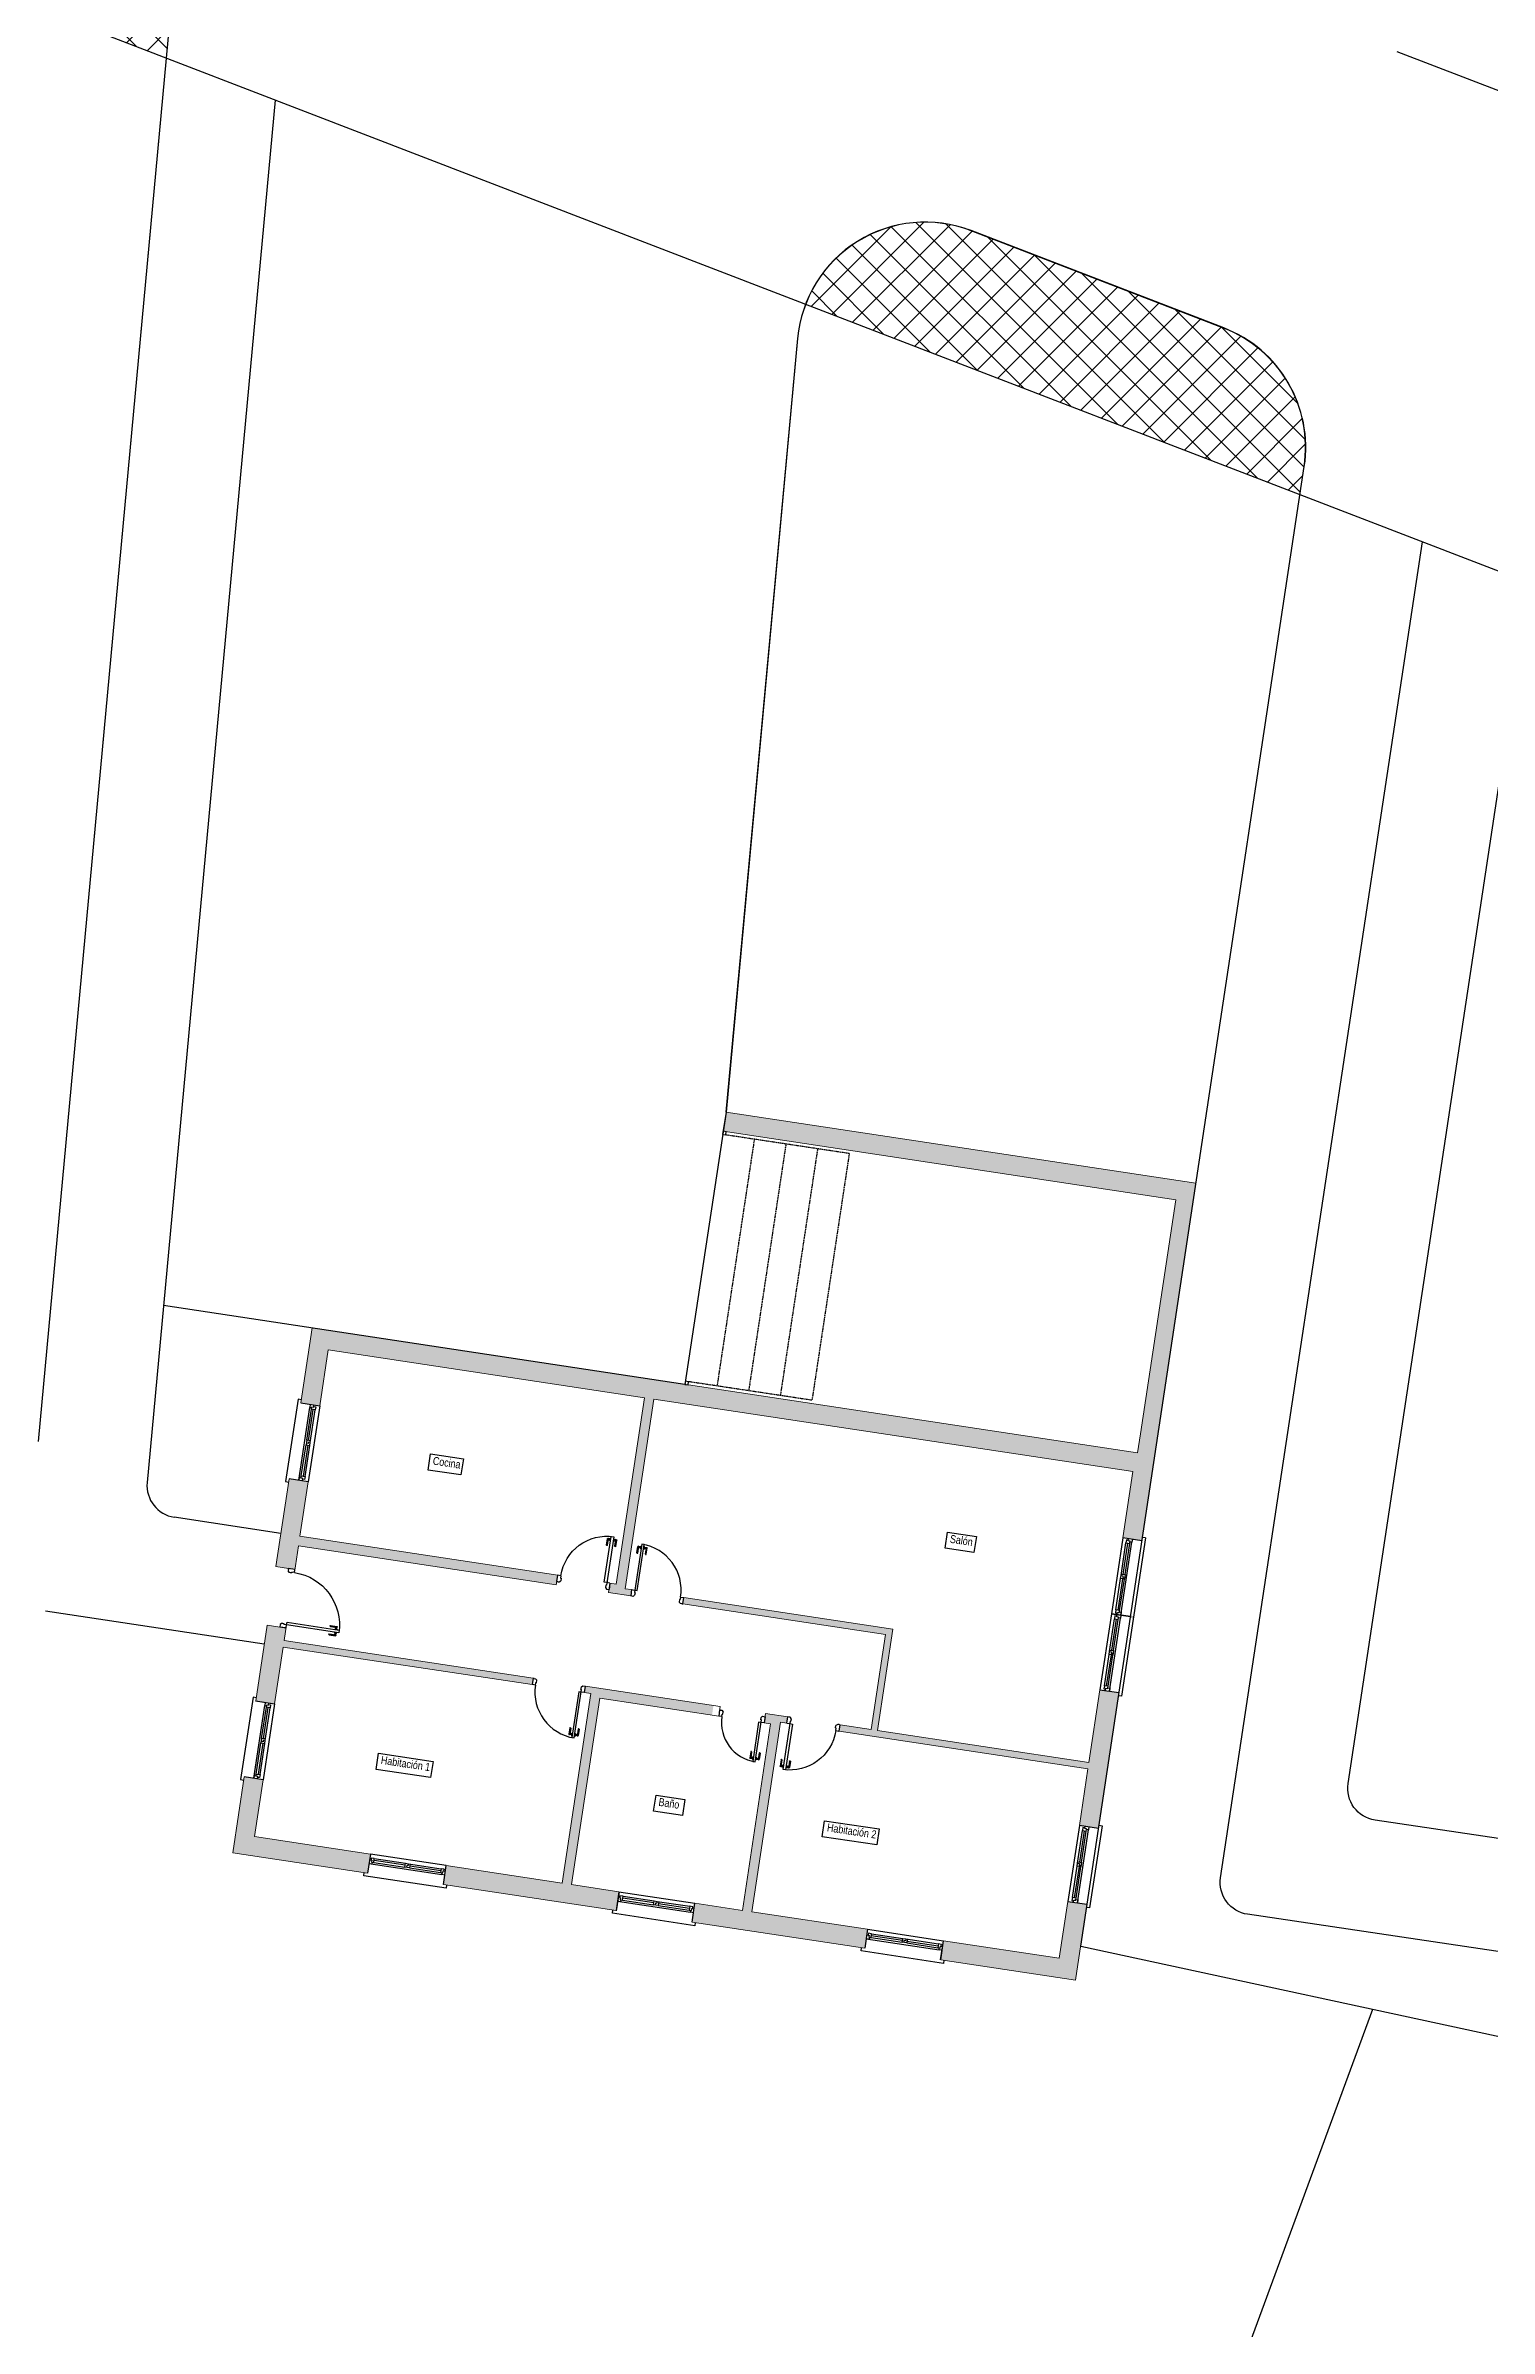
# Model space of a CAD drawing. Header units: millimetres. Extents: x 712192 to 1044287, y 40211 to 168571.
# Drawn here: x 822907 to 839058, y 104117 to 129643 of the extents above; entities that cross this region are included whole.
import ezdxf

# ---------------------------------------------------------------- set-up
doc = ezdxf.new("R2010")
doc.units = ezdxf.units.MM
doc.linetypes.add('ACAD_ISO10W100', pattern=[18, 12, -3, 0, -3])
for name, color, linetype in [('Aceras', 8, 'Continuous'), ('Carpinteria', 14, 'Continuous'), ('Cerramiento', 7, 'Continuous'), ('Cristal', 4, 'Continuous'), ('Fina', 2, 'Continuous'), ('Sombreado muros', 30, 'Continuous'), ('Textos', 5, 'Continuous')]:
    doc.layers.add(name, color=color, linetype=linetype)
for name, color, linetype, lineweight in [('Edificaciones', 6, 'Continuous', 18), ('Parcela', 1, 'Continuous', 30), ('Viales', 7, 'Continuous', 30)]:
    doc.layers.add(name, color=color, linetype=linetype, lineweight=lineweight)
doc.styles.add('basico', font='arial.ttf', dxfattribs={"width": 0.8})

# ---------------------------------------------------------------- blocks, each defined once
blk = doc.blocks.new('p825')
at = {"layer": 'Carpinteria'}
for p, q in [((-0.054, 0.68), (-0.054, 0.78)), ((-0.039, 0.785), (-0.049, 0.785)), ((-0.039, 0.68), (-0.039, 0.785)), ((-0.007, 0.785), (-0.017, 0.785)), ((-0.017, 0.765), (-0.017, 0.785)), ((-0.007, 0.765), (-0.017, 0.765)), ((-0.007, 0.754), (-0.007, 0.796)), ((0, 0.796), (-0.007, 0.796)), ((0, 0.754), (-0.007, 0.754)), ((0.04, 0.825), (0, 0.825)), ((0, 0.825), (0, 0)), ((0.04, 0), (0.04, 0.825)), ((0.04, 0.796), (0.047, 0.796)), ((0.04, 0.754), (0.047, 0.754)), ((0.047, 0.754), (0.047, 0.796)), ((0.047, 0.785), (0.057, 0.785)), ((0.047, 0.765), (0.057, 0.765)), ((0.057, 0.765), (0.057, 0.785)), ((0.079, 0.785), (0.089, 0.785)), ((0.079, 0.68), (0.079, 0.785)), ((0.094, 0.68), (0.094, 0.78)), ((-0.044, 0.675), (-0.049, 0.675)), ((0.084, 0.675), (0.089, 0.675)), ((-0.05, 0), (0, 0)), ((0, 0), (0.04, 0)), ((0, 0), (0, -0.04)), ((0.825, 0), (0.875, 0)), ((0.825, 0), (0.825, -0.04)), ((-0.01, -0.1), (-0.05, -0.1)), ((0.01, -0.08), (-0.01, -0.1)), ((0, -0.04), (0.01, -0.04)), ((0.01, -0.04), (0.01, -0.05)), ((0.01, -0.05), (0.01, -0.06)), ((0.01, -0.06), (0.01, -0.08)), ((0.825, -0.04), (0.815, -0.04)), ((0.815, -0.04), (0.815, -0.05)), ((0.815, -0.05), (0.815, -0.06)), ((0.815, -0.06), (0.815, -0.08)), ((0.815, -0.08), (0.84, -0.1)), ((0.86, -0.1), (0.84, -0.1)), ((0.86, -0.1), (0.875, -0.1))]:
    blk.add_line(p, q, dxfattribs=at)
for centre, radius, start, end in [((-0.049, 0.78), 0.005, 90, 180), ((-0.028, 0.812), 0.0294, 248.0255, 291.9745), ((-0.028, 0.738), 0.0294, 68.0255, 111.9745), ((0, 0), 0.825, 0, 90), ((0.068, 0.812), 0.0294, 248.0255, 291.9745), ((0.068, 0.738), 0.0294, 68.0255, 111.9745), ((0.089, 0.78), 0.005, 0, 90), ((-0.049, 0.68), 0.005, 180, 270), ((-0.044, 0.68), 0.005, 270, 0), ((0.084, 0.68), 0.005, 180, 270), ((0.089, 0.68), 0.005, 270, 0)]:
    blk.add_arc(centre, radius, start, end, dxfattribs=at)
at = {"layer": 'Cerramiento'}
for p, q in [((-0.05, 0), (-0.05, -0.1)), ((0.875, 0), (0.875, -0.1))]:
    blk.add_line(p, q, dxfattribs=at)
blk = doc.blocks.new('p725')
at = {"layer": 'Carpinteria'}
for p, q in [((0.04, 0.725), (0, 0.725)), ((0, 0.725), (0, -0.04)), ((0.04, 0), (0.04, 0.725)), ((-0.054, 0.58), (-0.054, 0.68)), ((-0.039, 0.685), (-0.049, 0.685)), ((-0.044, 0.575), (-0.049, 0.575)), ((-0.039, 0.58), (-0.039, 0.685)), ((-0.007, 0.685), (-0.017, 0.685)), ((-0.017, 0.665), (-0.017, 0.685)), ((-0.007, 0.665), (-0.017, 0.665)), ((-0.007, 0.654), (-0.007, 0.696)), ((0, 0.696), (-0.007, 0.696)), ((0, 0.654), (-0.007, 0.654)), ((0.04, 0.696), (0.047, 0.696)), ((0.04, 0.654), (0.047, 0.654)), ((0.047, 0.654), (0.047, 0.696)), ((0.047, 0.685), (0.057, 0.685)), ((0.047, 0.665), (0.057, 0.665)), ((0.057, 0.665), (0.057, 0.685)), ((0.079, 0.685), (0.089, 0.685)), ((0.079, 0.58), (0.079, 0.685)), ((0.084, 0.575), (0.089, 0.575)), ((0.094, 0.58), (0.094, 0.68)), ((-0.05, 0), (0, 0)), ((0, 0), (0.04, 0)), ((0.725, 0), (0.775, 0)), ((0.725, 0), (0.725, -0.04)), ((-0.01, -0.1), (-0.05, -0.1)), ((0.01, -0.08), (-0.01, -0.1)), ((0, -0.04), (0.01, -0.04)), ((0.01, -0.04), (0.01, -0.08)), ((0.725, -0.04), (0.715, -0.04)), ((0.715, -0.04), (0.715, -0.08)), ((0.74, -0.1), (0.715, -0.08)), ((0.76, -0.1), (0.74, -0.1)), ((0.76, -0.1), (0.775, -0.1))]:
    blk.add_line(p, q, dxfattribs=at)
for centre, radius, start, end in [((0, 0), 0.725, 0, 90), ((-0.049, 0.68), 0.005, 90, 180), ((-0.049, 0.58), 0.005, 180, 270), ((-0.044, 0.58), 0.005, 270, 0), ((-0.028, 0.712), 0.0294, 248.0255, 291.9745), ((-0.028, 0.638), 0.0294, 68.0255, 111.9745), ((0.068, 0.712), 0.0294, 248.0255, 291.9745), ((0.068, 0.638), 0.0294, 68.0255, 111.9745), ((0.084, 0.58), 0.005, 180, 270), ((0.089, 0.68), 0.005, 0, 90), ((0.089, 0.58), 0.005, 270, 0)]:
    blk.add_arc(centre, radius, start, end, dxfattribs=at)
at = {"layer": 'Cerramiento'}
for p, q in [((-0.05, 0), (-0.05, -0.1)), ((0.775, -0.1), (0.775, 0))]:
    blk.add_line(p, q, dxfattribs=at)
blk = doc.blocks.new('ven2')
at = {"layer": 'Carpinteria'}
for p, q in [((0, 0.5), (0.04, 0.5)), ((0.03, 0.3), (0, 0.3)), ((0.02, 0.3), (0.02, 0.2)), ((0.04, 0.4), (0.03, 0.4)), ((0.03, 0.4), (0.03, 0.3)), ((0.04, 0.5), (0.04, 0.4)), ((1, 0.5), (0.04, 0.5)), ((0.06, 0.4), (0.04, 0.4)), ((0.06, 0.2), (0.06, 0.4)), ((0.47, 0.4), (0.06, 0.4)), ((0.47, 0.2), (0.47, 0.4)), ((0.47, 0.4), (0.53, 0.4)), ((0.49, 0.2), (0.49, 0.3)), ((0.49, 0.3), (0.51, 0.3)), ((0.51, 0.3), (0.51, 0.4)), ((0.53, 0.4), (0.53, 0.2)), ((0.94, 0.4), (0.53, 0.4)), ((0.96, 0.4), (0.94, 0.4)), ((0.94, 0.4), (0.94, 0.2)), ((0.96, 0.4), (0.96, 0.5)), ((0.96, 0.5), (1, 0.5)), ((0.97, 0.4), (0.96, 0.4)), ((0.97, 0.3), (0.97, 0.4)), ((1, 0.3), (0.97, 0.3)), ((0.98, 0.2), (0.98, 0.3)), ((0.02, 0.2), (0.06, 0.2)), ((0.49, 0.2), (0.06, 0.2)), ((0.53, 0.2), (0.49, 0.2)), ((0.94, 0.2), (0.53, 0.2)), ((0.94, 0.2), (0.98, 0.2))]:
    blk.add_line(p, q, dxfattribs=at)
at = {"layer": 'Cerramiento'}
for p, q in [((0, 1), (0, 0)), ((1, 0), (1, 1))]:
    blk.add_line(p, q, dxfattribs=at)
at = {"layer": 'Cristal'}
for p, q in [((0.47, 0.3), (0.06, 0.3)), ((0.53, 0.3), (0.94, 0.3))]:
    blk.add_line(p, q, dxfattribs=at)
blk = doc.blocks.new('p625')
at = {"layer": 'Carpinteria'}
for p, q in [((-0.054, 0.48), (-0.054, 0.58)), ((-0.039, 0.585), (-0.049, 0.585)), ((-0.044, 0.475), (-0.049, 0.475)), ((-0.039, 0.48), (-0.039, 0.585)), ((-0.017, 0.565), (-0.017, 0.585)), ((-0.007, 0.585), (-0.017, 0.585)), ((-0.007, 0.565), (-0.017, 0.565)), ((0, 0.596), (-0.007, 0.596)), ((-0.007, 0.554), (-0.007, 0.596)), ((0, 0.554), (-0.007, 0.554)), ((0.04, 0.625), (0, 0.625)), ((0, 0.625), (0, -0.04)), ((0.04, 0), (0.04, 0.625)), ((0.04, 0.596), (0.047, 0.596)), ((0.04, 0.554), (0.047, 0.554)), ((0.047, 0.554), (0.047, 0.596)), ((0.047, 0.585), (0.057, 0.585)), ((0.047, 0.565), (0.057, 0.565)), ((0.057, 0.565), (0.057, 0.585)), ((0.079, 0.48), (0.079, 0.585)), ((0.079, 0.585), (0.089, 0.585)), ((0.084, 0.475), (0.089, 0.475)), ((0.094, 0.48), (0.094, 0.58)), ((-0.05, 0), (0, 0)), ((0, 0), (0.04, 0)), ((0.625, 0), (0.675, 0)), ((0.625, 0), (0.625, -0.04)), ((-0.01, -0.1), (-0.05, -0.1)), ((0.01, -0.08), (-0.01, -0.1)), ((0, -0.04), (0.01, -0.04)), ((0.01, -0.04), (0.01, -0.08)), ((0.625, -0.04), (0.615, -0.04)), ((0.615, -0.04), (0.615, -0.08)), ((0.64, -0.1), (0.615, -0.08)), ((0.66, -0.1), (0.64, -0.1)), ((0.66, -0.1), (0.675, -0.1))]:
    blk.add_line(p, q, dxfattribs=at)
for centre, radius, start, end in [((-0.049, 0.58), 0.005, 90, 180), ((-0.049, 0.48), 0.005, 180, 270), ((-0.044, 0.48), 0.005, 270, 0), ((-0.028, 0.612), 0.0294, 248.0255, 291.9745), ((-0.028, 0.538), 0.0294, 68.0255, 111.9745), ((0, 0), 0.625, 0, 90), ((0.068, 0.612), 0.0294, 248.0255, 291.9745), ((0.068, 0.538), 0.0294, 68.0255, 111.9745), ((0.084, 0.48), 0.005, 180, 270), ((0.089, 0.58), 0.005, 0, 90), ((0.089, 0.48), 0.005, 270, 0)]:
    blk.add_arc(centre, radius, start, end, dxfattribs=at)
at = {"layer": 'Cerramiento'}
for p, q in [((-0.05, -0.1), (-0.05, 0)), ((0.675, -0.1), (0.675, 0))]:
    blk.add_line(p, q, dxfattribs=at)

msp = doc.modelspace()

# ---------------------------------------------------------------- hatches: boundary and pattern name
at = {"layer": 'Aceras'}
h = msp.add_hatch(dxfattribs=at)
h.set_pattern_fill('ANSI37', color=256, scale=71.580675)
h.set_pattern_definition([(45, (270544.93, 3236.83), (-160.7032, 160.7032), []), (135, (270544.93, 3236.83), (-160.7032, -160.7032), [])])
h.paths.add_polyline_path([(757552, 126920, 0.414214), (755563, 127297), (722138, 104533), (722944, 103350)])
h.paths.add_polyline_path([(787790, 143539), (799687, 138960, 0.414214), (798865, 140810), (788304, 144875, 0.319675), (777176, 142017), (764778, 133574, 0.414214), (764401, 131584), (778150, 140948, -0.325822)])
h.paths.add_polyline_path([(824260, 129503), (824297, 129905, 0.335762), (823386, 131373), (810355, 136388, 0.414214), (808504, 135566)])
h.paths.add_polyline_path([(833260, 127573, 0.414214), (831409, 126751), (836939, 124623), (836986, 124935, 0.351854), (836085, 126485)])
h.paths.add_polyline_path([(852012, 118821, -0.378204), (856528, 111652), (854208, 97365, 0.414214), (855850, 98548), (857942, 111422, 0.375958), (852475, 120177), (844825, 123121, 0.414214), (842975, 122299)])
h.paths.add_polyline_path([(854898, 92685, 0.421729), (853678, 94333), (850815, 76534, 0.416122), (852466, 77716)])
h.paths.add_polyline_path([(851021, 68815, 0.414214), (849837, 70458), (847818, 58027), (848044, 58026, 0.369067), (849463, 59228)])
at = {"layer": 'Sombreado muros'}
h = msp.add_hatch(dxfattribs=at)
h.set_pattern_fill('SACNCR', color=256, scale=57.26454)
h.set_pattern_definition([(45, (270544.93, 3236.83), (-96.42192, 96.42192), []), (45, (270641.35, 3236.83), (-96.42192, 96.42192), [0, -136.361185])])
h.paths.add_polyline_path([(830519, 117715), (830486, 117503), (830522, 117498), (835549, 116738), (835154, 114120), (835122, 113908), (825887, 115304), (825761, 114466), (825973, 114434), (826068, 115059), (829606, 114524), (829291, 112440), (829220, 112450), (829204, 112344), (829452, 112307), (829463, 112378), (829392, 112388), (829712, 114508), (835070, 113698), (834958, 112957), (835171, 112925), (835315, 113879), (835775, 116921)])
h.paths.add_polyline_path([(834914, 111226), (834701, 111258), (834579, 110446), (832213, 110804), (832384, 111936), (830047, 112289), (830036, 112219), (832303, 111876), (832142, 110814), (831794, 110867), (831783, 110796), (834568, 110375), (834472, 109740), (834684, 109708)])
h.paths.add_polyline_path([(834556, 108858), (834343, 108891), (834247, 108255), (832952, 108451), (832920, 108239), (834428, 108011)])
h.paths.add_polyline_path([(830808, 108775), (831128, 110895), (831199, 110884), (831210, 110955), (830962, 110993), (830946, 110887), (831017, 110876), (830702, 108791), (830171, 108871), (830139, 108659), (832071, 108367), (832103, 108579)])
h.paths.add_polyline_path([(829321, 109000), (828791, 109080), (829106, 111165), (830362, 110975), (830378, 111081), (828945, 111298), (828934, 111227), (829005, 111216), (828684, 109096), (827389, 109292), (827357, 109080), (829289, 108788)])
h.paths.add_polyline_path([(826540, 109420), (825245, 109616), (825341, 110252), (825128, 110284), (825000, 109436), (826508, 109208)])
h.paths.add_polyline_path([(825576, 111807), (825597, 111948), (825385, 111981), (825257, 111133), (825469, 111101), (825565, 111736), (828350, 111315), (828361, 111386)])
h.paths.add_polyline_path([(825845, 113584), (825632, 113617), (825484, 112635), (825696, 112603), (825736, 112869), (828620, 112433), (828637, 112539), (825752, 112975)])

# ---------------------------------------------------------------- linework, layer by layer
at = {"layer": 'Carpinteria'}
for p, q in [((830486, 117503), (830481, 117468)), ((830481, 117468), (830517, 117462)), ((830522, 117498), (830486, 117503)), ((830517, 117462), (830522, 117498)), ((830064, 114709), (830059, 114673)), ((830059, 114673), (830094, 114668)), ((830099, 114703), (830064, 114709)), ((830094, 114668), (830099, 114703))]:
    msp.add_line(p, q, dxfattribs=at)
at = {"layer": 'Carpinteria', "linetype": 'ACAD_ISO10W100'}
for p, q in [((831897, 117254), (830517, 117462)), ((830835, 117414), (830418, 114655)), ((831189, 117361), (830772, 114602)), ((831543, 117307), (831126, 114548)), ((831897, 117254), (831480, 114495)), ((831480, 114495), (830099, 114703))]:
    msp.add_line(p, q, dxfattribs=at)
at = {"layer": 'Edificaciones'}
for p, q in [((825973, 114434), (826068, 115059)), ((825761, 114466), (825973, 114434)), ((829606, 114524), (829291, 112440)), ((829712, 114508), (829392, 112388)), ((835154, 114120), (835122, 113908)), ((825632, 113617), (825845, 113584)), ((825736, 112869), (828620, 112433)), ((825752, 112975), (828637, 112539)), ((834958, 112957), (835171, 112925)), ((825696, 112603), (825484, 112635)), ((828637, 112539), (828620, 112433)), ((829220, 112450), (829204, 112344)), ((829204, 112344), (829452, 112307)), ((829220, 112450), (829291, 112440)), ((829392, 112388), (829463, 112378)), ((829463, 112378), (829452, 112307)), ((830047, 112289), (830036, 112219)), ((830036, 112219), (832303, 111876)), ((830047, 112289), (832384, 111936)), ((834830, 112108), (835078, 112070)), ((825597, 111948), (825385, 111981)), ((825576, 111807), (828361, 111386)), ((832142, 110814), (832303, 111876)), ((832213, 110804), (832384, 111936)), ((825565, 111736), (828350, 111315)), ((828350, 111315), (828361, 111386)), ((828934, 111227), (828945, 111298)), ((828945, 111298), (830453, 111070)), ((825257, 111133), (825469, 111101)), ((829005, 111216), (828684, 109096)), ((829106, 111165), (828791, 109080)), ((828934, 111227), (829005, 111216)), ((829106, 111165), (830437, 110963)), ((830437, 110963), (830453, 111070)), ((834701, 111258), (834914, 111226)), ((831017, 110876), (830702, 108791)), ((831128, 110895), (830808, 108775)), ((830946, 110887), (830962, 110993)), ((830946, 110887), (831017, 110876)), ((830962, 110993), (831210, 110955)), ((831128, 110895), (831199, 110884)), ((831199, 110884), (831210, 110955)), ((831783, 110796), (831794, 110867)), ((831783, 110796), (834568, 110375)), ((831794, 110867), (832142, 110814)), ((832213, 110804), (834579, 110446)), ((825128, 110284), (825341, 110252)), ((825341, 110252), (825245, 109616)), ((825245, 109616), (826540, 109420)), ((834472, 109740), (834684, 109708)), ((826540, 109420), (826508, 109208)), ((827389, 109292), (827357, 109080)), ((827389, 109292), (828684, 109096)), ((829321, 109000), (829289, 108788)), ((830171, 108871), (830139, 108659)), ((834343, 108891), (834556, 108858)), ((832103, 108579), (832071, 108367)), ((832952, 108451), (832920, 108239))]:
    msp.add_line(p, q, dxfattribs=at)
for points in [[(835315, 113879), (835775, 116921), (830519, 117715), (830481, 117468)], [(835154, 114120), (835549, 116738), (830486, 117503)], [(835122, 113908), (825887, 115304), (825761, 114466)], [(829606, 114524), (826068, 115059)], [(834958, 112957), (835070, 113698), (829712, 114508)], [(835171, 112925), (835315, 113879)], [(825632, 113617), (825484, 112635)], [(825845, 113584), (825752, 112975)], [(825736, 112869), (825691, 112568)], [(825385, 111981), (825257, 111133)], [(825603, 111984), (825576, 111807)], [(825565, 111736), (825469, 111101)], [(834579, 110446), (834701, 111258)], [(834684, 109708), (834914, 111226)], [(825128, 110284), (825000, 109436), (826508, 109208)], [(834472, 109740), (834568, 110375)], [(827357, 109080), (829289, 108788)], [(828791, 109080), (829321, 109000)], [(830171, 108871), (830702, 108791)], [(830808, 108775), (832103, 108579)], [(832920, 108239), (834428, 108011), (834556, 108858)], [(832952, 108451), (834247, 108255), (834343, 108891)], [(830139, 108659), (832071, 108367)]]:
    msp.add_lwpolyline(points, dxfattribs=at)
at = {"layer": 'Fina'}
for p, q in [((825731, 114507), (825591, 113586)), ((825766, 114501), (825731, 114507)), ((825973, 114434), (825845, 113584)), ((825591, 113586), (825627, 113581)), ((834958, 112957), (834830, 112108)), ((835211, 112955), (834944, 111185)), ((835211, 112955), (835176, 112960)), ((834830, 112108), (834701, 111258)), ((825227, 111174), (825088, 110254)), ((825262, 111168), (825227, 111174)), ((825469, 111101), (825341, 110252)), ((834944, 111185), (834908, 111191)), ((825088, 110254), (825123, 110248)), ((834472, 109740), (834343, 108891)), ((834725, 109738), (834586, 108818)), ((834690, 109743), (834725, 109738)), ((827389, 109292), (826540, 109420)), ((826467, 109178), (826472, 109213)), ((827387, 109039), (826467, 109178)), ((827392, 109074), (827387, 109039)), ((829321, 109000), (830171, 108871)), ((829249, 108758), (829254, 108793)), ((830169, 108618), (829249, 108758)), ((834586, 108818), (834550, 108823)), ((830174, 108654), (830169, 108618)), ((832103, 108579), (832952, 108451)), ((832030, 108337), (832035, 108372)), ((832950, 108198), (832030, 108337)), ((832956, 108233), (832950, 108198))]:
    msp.add_line(p, q, dxfattribs=at)
at = {"layer": 'Parcela'}
for p, q in [((822827, 114034), (824260, 129503)), ((834488, 108392), (840667, 107058)), ((832631, 93802), (837756, 107686))]:
    msp.add_line(p, q, dxfattribs=at)
msp.add_lwpolyline([(854208, 97365), (856528, 111652, 0.378204), (852012, 118821), (787790, 143539, 0.325822)], format="xyb", dxfattribs=at)
at = {"layer": 'Textos'}
for points in [[(827212, 113895), (827580, 113840), (827552, 113660), (827185, 113715)], [(832997, 113020), (833319, 112972), (833292, 112792), (832970, 112841)], [(826631, 110548), (827241, 110456), (827214, 110276), (826604, 110368)], [(829737, 110079), (830058, 110030), (830031, 109850), (829709, 109899)], [(831622, 109794), (832231, 109701), (832204, 109522), (831594, 109614)]]:
    msp.add_lwpolyline(points, close=True, dxfattribs=at)
at = {"layer": 'Viales'}
for p, q in [((825474, 129035), (824042, 113574)), ((830519, 117715), (830059, 114673)), ((830059, 114673), (824226, 115555)), ((825540, 113007), (824345, 113187)), ((825353, 111768), (822907, 112138)), ((834488, 108392), (840667, 107058))]:
    msp.add_line(p, q, dxfattribs=at)
at = {"layer": 'Viales', "linetype": 'ACAD_ISO10W100', "ltscale": 500}
msp.add_lwpolyline([(860424, 120953), (787419, 149051)], dxfattribs=at)
at = {"layer": 'Viales'}
for points in [[(822827, 114034), (824297, 129905, 0.335762), (823386, 131373), (810355, 136388, 0.414214), (808504, 135566), (808504, 135566)], [(834489, 108392), (836988, 124935, 0.351854), (836086, 126487), (833260, 127574, 0.497272), (831319, 126369), (830517, 117716)], [(834488, 108392), (836986, 124935, 0.351854), (836085, 126485), (833260, 127573, 0.497272), (831320, 126369), (830519, 117715)], [(841034, 108051), (836353, 108747, -0.414887), (836052, 109155), (838309, 124095)], [(841218, 109290), (837779, 109801, -0.414887), (837478, 110209), (839506, 123635)]]:
    msp.add_lwpolyline(points, format="xyb", dxfattribs=at)
msp.add_arc((824399, 113541), 358, 174.709, 261.4035, dxfattribs=at)

# ---------------------------------------------------------------- block references
at = {"layer": 'Cerramiento'}
for name, p, xscale, yscale, zscale, rotation in [('p725', (829185, 112456), -715.8067457142453, 715.8067457142453, 715.8067457142453, 351.4035447704738), ('p725', (829498, 112372), 715.8067457142453, 715.8067457142453, 715.8067457142453, 351.4035447704738), ('p825', (825603, 111984), -715.8067457142453, 715.8067457142453, 715.8067457142453, 261.4035447706462), ('p725', (828899, 111232), 715.8067457142453, 715.8067457142453, 715.8067457142453, 171.4035447704738), ('p625', (830911, 110892), 710.0802917653226, 710.0802917653226, 710.0802917653226, 171.5426358960306), ('p725', (831234, 110879), -715.8067457142454, 715.8067457142453, 715.8067457142453, 171.4035447704737)]:
    msp.add_blockref(name, p, dxfattribs=dict(at, xscale=xscale, yscale=yscale, zscale=zscale, rotation=rotation))
at = {"layer": 'Fina', "yscale": 214.7420237142814}
for p, xscale, zscale, rotation in [((825973, 114434), -858.9680948570943, 858.9680948570943, 81.40354477047381), ((834958, 112957), 858.9680948570945, 858.9680948570945, 261.4035447704738), ((834830, 112108), 858.9680948570945, 858.9680948570945, 261.4035447704738), ((825469, 111101), -858.9680948570943, 858.9680948570943, 81.40354477047381), ((834472, 109740), 858.9680948570945, 858.9680948570945, 261.4035447704738), ((827389, 109292), 858.9680948570945, 858.9680948570945, 171.4035447704738), ((830171, 108871), 858.9680948570945, 858.9680948570945, 171.4035447704738), ((832952, 108451), 858.9680948570945, 858.9680948570945, 171.4035447704738)]:
    msp.add_blockref('ven2', p, dxfattribs=dict(at, xscale=xscale, zscale=zscale, rotation=rotation))

# ---------------------------------------------------------------- texts
at = {"layer": 'Textos', "style": 'basico', "width": 0.8}
for s, height, p in [('Cocina', 89.5, (827234, 113777)), ('Salón', 89.5, (833019, 112903)), ('Habitación 1', 89.48, (826653, 110430)), ('Baño', 89.5, (829759, 109961)), ('Habitación 2', 89.48, (831644, 109676))]:
    msp.add_text(s, height=height, rotation=351.4035, dxfattribs=at).set_placement(p)

doc.saveas('drawing.dxf')
